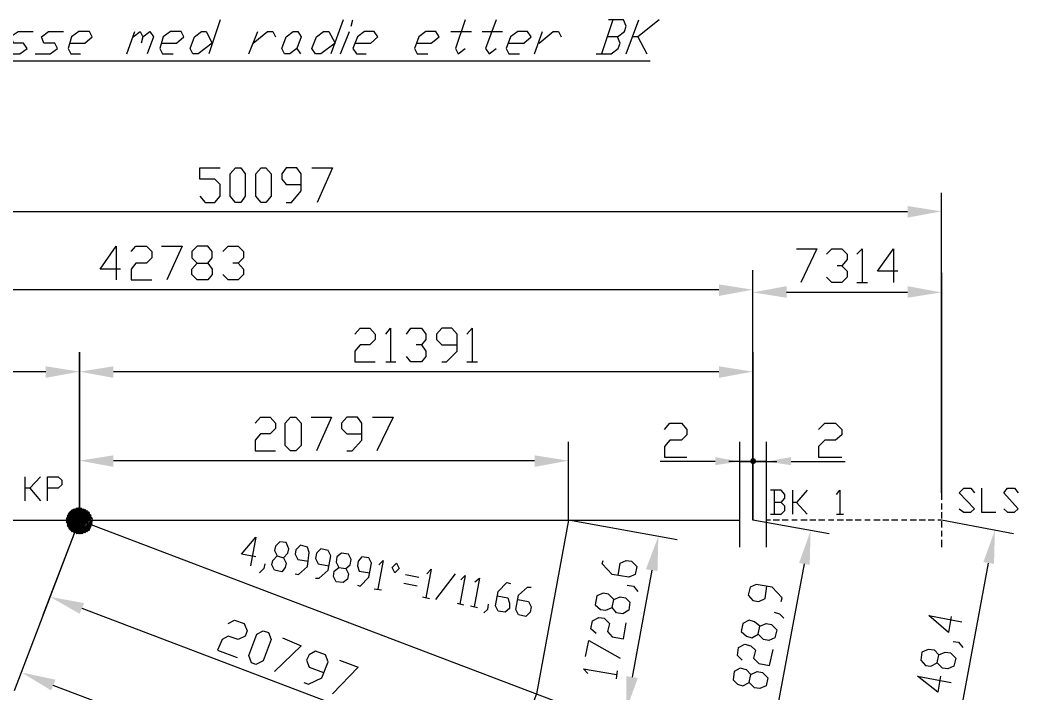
# Model space of a CAD drawing. Header units: millimetres. Extents: x -45 to 90, y -17 to 16.
# Drawn here: x -10.84 to -5.7, y -3.77 to -0.3 of the extents above; entities that cross this region are included whole.
import ezdxf

# ---------------------------------------------------------------- set-up
doc = ezdxf.new("R2010")
doc.units = ezdxf.units.MM
doc.layers.add('PDF_Geometry', color=7, linetype='Continuous')
doc.layers.add('PDF_Solid Fills', color=7, linetype='Continuous')

msp = doc.modelspace()

# ---------------------------------------------------------------- linework, layer by layer
at = {"layer": 'PDF_Geometry', "lineweight": 25}
for points in [[(-9.8054, -0.3026), (-9.865, -0.4767)], [(-9.1728, -0.3026), (-9.237, -0.4767)], [(-9.1316, -0.3346), (-9.1224, -0.3026)], [(-8.5448, -0.3026), (-8.5952, -0.4492), (-8.5815, -0.4767), (-8.5448, -0.4492)], [(-8.3844, -0.3026), (-8.4394, -0.4492), (-8.421, -0.4767), (-8.3844, -0.4492)], [(-7.7838, -0.3026), (-7.8434, -0.4767)], [(-7.7609, -0.3897), (-7.7242, -0.3621), (-7.7151, -0.3346), (-7.7288, -0.3026), (-7.8068, -0.3026)], [(-7.7151, -0.4767), (-7.6509, -0.3026)], [(-7.5455, -0.3026), (-7.6555, -0.3897), (-7.683, -0.3897)], [(-10.9148, -0.4767), (-10.8369, -0.4767), (-10.8002, -0.4492), (-10.8185, -0.4217), (-10.8689, -0.4217), (-10.8873, -0.3897), (-10.846, -0.3621), (-10.7681, -0.3621)], [(-10.7589, -0.4767), (-10.681, -0.4767), (-10.6443, -0.4492), (-10.6581, -0.4217), (-10.7131, -0.4217), (-10.7268, -0.3897), (-10.6902, -0.3621), (-10.6122, -0.3621)], [(-10.5801, -0.4217), (-10.5022, -0.4217), (-10.4655, -0.3897), (-10.4793, -0.3621), (-10.5343, -0.3621), (-10.571, -0.3897), (-10.5893, -0.4492), (-10.5756, -0.4767), (-10.5251, -0.4767)], [(-10.2868, -0.4767), (-10.2455, -0.3621)], [(-10.2547, -0.3897), (-10.218, -0.3621), (-10.2042, -0.3897), (-10.2134, -0.4217)], [(-10.2042, -0.3897), (-10.1676, -0.3621), (-10.1492, -0.3897), (-10.1813, -0.4767)], [(-10.108, -0.4217), (-10.0301, -0.4217), (-9.9934, -0.3897), (-10.0071, -0.3621), (-10.0621, -0.3621), (-10.0988, -0.3897), (-10.1172, -0.4492), (-10.1034, -0.4767), (-10.0484, -0.4767)], [(-9.6587, -0.4767), (-9.6129, -0.3621)], [(-9.6358, -0.4217), (-9.5625, -0.3621), (-9.535, -0.3621), (-9.5212, -0.3897)], [(-9.1866, -0.4767), (-9.1407, -0.3621)], [(-9.1086, -0.4217), (-9.0307, -0.4217), (-8.994, -0.3897), (-9.0124, -0.3621), (-9.0628, -0.3621), (-9.0995, -0.3897), (-9.1224, -0.4492), (-9.1041, -0.4767), (-9.0536, -0.4767)], [(-8.7969, -0.4217), (-8.719, -0.4217), (-8.6777, -0.3897), (-8.6961, -0.3621), (-8.7465, -0.3621), (-8.7832, -0.3897), (-8.8061, -0.4492), (-8.7923, -0.4767), (-8.7373, -0.4767)], [(-8.6181, -0.3621), (-8.5127, -0.3621)], [(-8.4577, -0.3621), (-8.3523, -0.3621)], [(-8.3248, -0.4217), (-8.2422, -0.4217), (-8.2056, -0.3897), (-8.2239, -0.3621), (-8.2743, -0.3621), (-8.311, -0.3897), (-8.3339, -0.4492), (-8.3202, -0.4767), (-8.2652, -0.4767)], [(-8.1872, -0.4767), (-8.146, -0.3621)], [(-8.1643, -0.4217), (-8.091, -0.3621), (-8.0635, -0.3621), (-8.0497, -0.3897)], [(-7.8709, -0.4767), (-7.793, -0.4767), (-7.7563, -0.4492), (-7.7472, -0.4217), (-7.7609, -0.3897), (-7.8159, -0.3897)], [(-7.6555, -0.3897), (-7.6096, -0.4767)], [(-9.4112, -0.4492), (-9.3929, -0.4767)], [(-12.9501, -0.5134), (-7.5913, -0.5134)], [(-9.9109, -1.2102), (-9.8834, -1.2423), (-9.8329, -1.2423), (-9.8054, -1.2102), (-9.8054, -1.1506), (-9.8329, -1.1229), (-9.9109, -1.1229), (-9.9109, -1.0635), (-9.8054, -1.0635)], [(-9.4662, -1.2423), (-9.4387, -1.2423), (-9.3883, -1.1827), (-9.3883, -1.0956), (-9.4112, -1.0635), (-9.4662, -1.0635), (-9.4891, -1.0956), (-9.4891, -1.1229), (-9.4662, -1.1506), (-9.3883, -1.1506)], [(-9.3333, -1.0635), (-9.2278, -1.0635), (-9.3058, -1.2423)], [(-6.0923, -2.7367), (-6.0923, -1.1919)], [(-12.8722, -1.2881), (-6.2665, -1.2881)], [(-10.3189, -1.5861), (-10.4243, -1.5861), (-10.3418, -1.4667), (-10.3418, -1.6411)], [(-10.2638, -1.4944), (-10.2409, -1.4667), (-10.1859, -1.4667), (-10.1584, -1.4944), (-10.1584, -1.5265), (-10.1859, -1.554), (-10.2409, -1.554), (-10.2638, -1.5861), (-10.2638, -1.6411), (-10.1584, -1.6411)], [(-10.108, -1.4667), (-10.0025, -1.4667), (-10.0805, -1.6411)], [(-9.8696, -1.554), (-9.8467, -1.5861), (-9.8467, -1.6136), (-9.8696, -1.6411), (-9.9246, -1.6411), (-9.9521, -1.6136), (-9.9521, -1.5861), (-9.9246, -1.554), (-9.8696, -1.554), (-9.8467, -1.5265), (-9.8467, -1.4944), (-9.8696, -1.4667), (-9.9246, -1.4667), (-9.9521, -1.4944), (-9.9521, -1.5265), (-9.9246, -1.554)], [(-9.7917, -1.4944), (-9.7642, -1.4667), (-9.7137, -1.4667), (-9.6862, -1.4944), (-9.6862, -1.5265), (-9.7137, -1.554), (-9.7413, -1.554)], [(-6.8395, -1.4807), (-6.7341, -1.4807), (-6.8166, -1.6549)], [(-6.6836, -1.5082), (-6.6561, -1.4807), (-6.6057, -1.4807), (-6.5782, -1.5082), (-6.5782, -1.5357), (-6.6057, -1.5678), (-6.6286, -1.5678)], [(-6.5278, -1.5082), (-6.5003, -1.4807), (-6.5003, -1.6549)], [(-6.3169, -1.5953), (-6.4224, -1.5953), (-6.3398, -1.4807), (-6.3398, -1.6549)], [(-9.7137, -1.554), (-9.6862, -1.5861), (-9.6862, -1.6136), (-9.7137, -1.6411), (-9.7642, -1.6411), (-9.7917, -1.6136)], [(-6.6699, -2.9476), (-7.0641, -2.8788), (-7.0641, -1.5907)], [(-6.6057, -1.5678), (-6.5782, -1.5953), (-6.5782, -1.6274), (-6.6057, -1.6549), (-6.6561, -1.6549), (-6.6836, -1.6274)], [(-7.0641, -2.0124), (-7.0641, -2.8788), (-7.0641, -1.6044)], [(-6.0923, -1.6044), (-6.0923, -2.7367), (-6.0923, -2.7734)], [(-7.2383, -1.6915), (-12.8722, -1.6915)], [(-6.5278, -1.6549), (-6.4728, -1.6549)], [(-6.2665, -1.7053), (-6.8899, -1.7053)], [(-9.1132, -1.9207), (-9.0857, -1.8887), (-9.0353, -1.8887), (-9.0078, -1.9207), (-9.0078, -1.9483), (-9.0353, -1.9758), (-9.0857, -1.9758), (-9.1132, -2.0078), (-9.1132, -2.0629), (-9.0078, -2.0629)], [(-8.9528, -1.9207), (-8.9299, -1.8887), (-8.9299, -2.0629)], [(-8.8473, -1.9207), (-8.8244, -1.8887), (-8.7694, -1.8887), (-8.7465, -1.9207), (-8.7465, -1.9483), (-8.7694, -1.9758), (-8.7969, -1.9758)], [(-8.664, -2.0629), (-8.6411, -2.0629), (-8.5861, -2.0078), (-8.5861, -1.9207), (-8.6136, -1.8887), (-8.664, -1.8887), (-8.6915, -1.9207), (-8.6915, -1.9483), (-8.664, -1.9758), (-8.5861, -1.9758)], [(-8.5356, -1.9207), (-8.5081, -1.8887), (-8.5081, -2.0629)], [(-8.7694, -1.9758), (-8.7465, -2.0078), (-8.7465, -2.0353), (-8.7694, -2.0629), (-8.8244, -2.0629), (-8.8473, -2.0353)], [(-8.9528, -2.0629), (-8.9024, -2.0629)], [(-8.5356, -2.0629), (-8.4806, -2.0629)], [(-12.8722, -2.1133), (-10.7039, -2.1133)], [(-10.3555, -2.1133), (-7.2383, -2.1133)], [(-9.6267, -2.3792), (-9.5991, -2.3471), (-9.5487, -2.3471), (-9.5212, -2.3792), (-9.5212, -2.4067), (-9.5487, -2.4342), (-9.5991, -2.4342), (-9.6267, -2.4663), (-9.6267, -2.5213), (-9.5212, -2.5213)], [(-9.3379, -2.3471), (-9.2324, -2.3471), (-9.3103, -2.5213)], [(-9.1545, -2.5213), (-9.127, -2.5213), (-9.0766, -2.4663), (-9.0766, -2.3792), (-9.0995, -2.3471), (-9.1545, -2.3471), (-9.182, -2.3792), (-9.182, -2.4067), (-9.1545, -2.4342), (-9.0766, -2.4342)], [(-9.0215, -2.3471), (-8.9161, -2.3471), (-8.9986, -2.5213)], [(-7.518, -2.4112), (-7.4905, -2.3792), (-7.4309, -2.3792), (-7.4034, -2.4112), (-7.4034, -2.4388), (-7.4309, -2.4663), (-7.4905, -2.4663), (-7.518, -2.4982), (-7.518, -2.5534), (-7.4034, -2.5534)], [(-6.7249, -2.4112), (-6.6928, -2.3792), (-6.6378, -2.3792), (-6.6057, -2.4112), (-6.6057, -2.4388), (-6.6378, -2.4663), (-6.6928, -2.4663), (-6.7249, -2.4982), (-6.7249, -2.5534), (-6.6057, -2.5534)], [(-10.7177, -3.3647), (-10.5297, -2.8788), (-10.5297, -2.4754)], [(-8.013, -2.8788), (-8.013, -2.4754)], [(-7.1329, -2.4754), (-7.1329, -2.7367), (-7.1329, -3.0164)], [(-6.9954, -2.4754), (-6.9954, -2.7367), (-6.9954, -3.0164)], [(-8.1872, -2.5717), (-10.3555, -2.5717)], [(-7.2567, -2.5763), (-7.5409, -2.5763)], [(-6.9954, -2.5763), (-7.0641, -2.5763), (-7.1879, -2.5763)], [(-7.1329, -2.5763), (-7.0641, -2.5763), (-6.9404, -2.5763)], [(-6.867, -2.5763), (-6.5874, -2.5763)], [(-10.8094, -2.778), (-10.8094, -2.6542)], [(-10.7314, -2.6542), (-10.7864, -2.7138), (-10.8094, -2.7138)], [(-10.6947, -2.778), (-10.6947, -2.6542), (-10.6397, -2.6542), (-10.6214, -2.6725), (-10.6214, -2.6955), (-10.6397, -2.7138), (-10.6947, -2.7138)], [(-10.7864, -2.7138), (-10.7314, -2.778)], [(-6.9174, -2.7871), (-6.8991, -2.7642), (-6.8991, -2.7459), (-6.9174, -2.723), (-6.9724, -2.723)], [(-6.9541, -2.723), (-6.9541, -2.8467)], [(-6.8578, -2.8467), (-6.8578, -2.723)], [(-6.7845, -2.723), (-6.8395, -2.7871), (-6.8578, -2.7871)], [(-6.6332, -2.7459), (-6.6149, -2.723), (-6.6149, -2.8467)], [(-6.0006, -2.8192), (-5.9777, -2.8376), (-5.941, -2.8376), (-5.9227, -2.8192), (-6.0006, -2.7367), (-5.9777, -2.7138), (-5.941, -2.7138), (-5.9227, -2.7367)], [(-5.886, -2.7138), (-5.886, -2.8376), (-5.8127, -2.8376)], [(-5.7714, -2.8192), (-5.7531, -2.8376), (-5.7164, -2.8376), (-5.6981, -2.8192), (-5.7714, -2.7367), (-5.7531, -2.7138), (-5.7164, -2.7138), (-5.6981, -2.7367)], [(-10.5985, -2.8697), (-10.5435, -2.8146), (-10.5985, -2.8697), (-10.5435, -2.8146), (-10.5985, -2.8697), (-10.5435, -2.8146), (-10.5985, -2.8697), (-10.5435, -2.8146), (-10.5985, -2.8697), (-10.5435, -2.8146), (-10.5985, -2.8697), (-10.5435, -2.8146), (-10.5985, -2.8697), (-10.5435, -2.8146), (-10.5985, -2.8697), (-10.5435, -2.8146)], [(-10.5985, -2.8742), (-10.5389, -2.8146), (-10.5985, -2.8742), (-10.5389, -2.8146), (-10.5985, -2.8742), (-10.5389, -2.8146), (-10.5985, -2.8742), (-10.5389, -2.8146), (-10.5985, -2.8742), (-10.5389, -2.8146), (-10.5985, -2.8742), (-10.5389, -2.8146), (-10.5985, -2.8742), (-10.5389, -2.8146), (-10.5985, -2.8742), (-10.5389, -2.8146), (-10.5985, -2.8742), (-10.5389, -2.8146), (-10.5985, -2.8742), (-10.5389, -2.8146), (-10.5985, -2.8742), (-10.5389, -2.8146), (-10.5985, -2.8742), (-10.5389, -2.8146), (-10.5985, -2.8742), (-10.5389, -2.8146), (-10.5985, -2.8742), (-10.5389, -2.8146), (-10.5985, -2.8742), (-10.5389, -2.8146)], [(-10.5985, -2.8788), (-10.5343, -2.8146), (-10.5985, -2.8788), (-10.5343, -2.8146), (-10.5985, -2.8788), (-10.5343, -2.8146), (-10.5985, -2.8788), (-10.5343, -2.8146), (-10.5985, -2.8788), (-10.5343, -2.8146), (-10.5985, -2.8788), (-10.5343, -2.8146), (-10.5985, -2.8788), (-10.5343, -2.8146), (-10.5985, -2.8788), (-10.5343, -2.8146), (-10.5985, -2.8788), (-10.5343, -2.8146), (-10.5985, -2.8788), (-10.5343, -2.8146), (-10.5985, -2.8788), (-10.5343, -2.8146), (-10.5985, -2.8788), (-10.5343, -2.8146), (-10.5985, -2.8788), (-10.5343, -2.8146), (-10.5985, -2.8788), (-10.5343, -2.8146), (-10.5985, -2.8788), (-10.5343, -2.8146), (-10.5985, -2.8788), (-10.5343, -2.8146)], [(-10.5985, -2.8834), (-10.5297, -2.8146), (-10.5985, -2.8834), (-10.5297, -2.8146), (-10.5985, -2.8834), (-10.5297, -2.8146), (-10.5985, -2.8834), (-10.5297, -2.8146), (-10.5985, -2.8834), (-10.5297, -2.8146), (-10.5985, -2.8834), (-10.5297, -2.8146), (-10.5985, -2.8834), (-10.5297, -2.8146), (-10.5985, -2.8834), (-10.5297, -2.8146), (-10.5985, -2.8834), (-10.5297, -2.8146), (-10.5985, -2.8834), (-10.5297, -2.8146), (-10.5985, -2.8834), (-10.5297, -2.8146), (-10.5985, -2.8834), (-10.5297, -2.8146), (-10.5985, -2.8834), (-10.5297, -2.8146), (-10.5985, -2.8834), (-10.5297, -2.8146), (-10.5985, -2.8834), (-10.5297, -2.8146), (-10.5985, -2.8834), (-10.5297, -2.8146), (-10.5985, -2.8834), (-10.5297, -2.8146)], [(-10.5985, -2.888), (-10.5251, -2.8146), (-10.5985, -2.888), (-10.5251, -2.8146), (-10.5985, -2.888), (-10.5251, -2.8146), (-10.5985, -2.888), (-10.5251, -2.8146), (-10.5985, -2.888), (-10.5251, -2.8146), (-10.5985, -2.888), (-10.5251, -2.8146), (-10.5985, -2.888), (-10.5251, -2.8146), (-10.5985, -2.888), (-10.5251, -2.8146), (-10.5985, -2.888), (-10.5251, -2.8146), (-10.5985, -2.888), (-10.5251, -2.8146), (-10.5985, -2.888), (-10.5251, -2.8146), (-10.5985, -2.888), (-10.5251, -2.8146), (-10.5985, -2.888), (-10.5251, -2.8146), (-10.5985, -2.888), (-10.5251, -2.8146), (-10.5985, -2.888), (-10.5251, -2.8146), (-10.5985, -2.888), (-10.5251, -2.8146), (-10.5985, -2.888), (-10.5251, -2.8146), (-10.5985, -2.888), (-10.5251, -2.8146), (-10.5985, -2.8926), (-10.5206, -2.8146), (-10.5985, -2.8926), (-10.5206, -2.8146), (-10.5985, -2.8926), (-10.5206, -2.8146), (-10.5985, -2.8926), (-10.5206, -2.8146), (-10.5985, -2.8926), (-10.5206, -2.8146), (-10.5985, -2.8926), (-10.5206, -2.8146), (-10.5985, -2.8926), (-10.5206, -2.8146), (-10.5985, -2.8926), (-10.5206, -2.8146), (-10.5985, -2.8926), (-10.5206, -2.8146), (-10.5985, -2.8926), (-10.5206, -2.8146), (-10.5985, -2.8926), (-10.5206, -2.8146), (-10.5985, -2.8926), (-10.5206, -2.8146), (-10.5985, -2.8926), (-10.5206, -2.8146), (-10.5985, -2.8926), (-10.5206, -2.8146), (-10.5985, -2.8926), (-10.5206, -2.8146), (-10.5985, -2.8926), (-10.5206, -2.8192), (-10.5985, -2.8926), (-10.5206, -2.8192), (-10.5985, -2.8926)], [(-10.5939, -2.8651), (-10.5481, -2.8192), (-10.5939, -2.8651), (-10.5481, -2.8192), (-10.5939, -2.8651), (-10.5481, -2.8192), (-10.5939, -2.8651), (-10.5481, -2.8192), (-10.5939, -2.8651), (-10.5481, -2.8192), (-10.5939, -2.8651), (-10.5481, -2.8192), (-10.5939, -2.8651), (-10.5481, -2.8192), (-10.5939, -2.8651), (-10.5481, -2.8192), (-10.5939, -2.8651), (-10.5481, -2.8192), (-10.5939, -2.8651), (-10.5481, -2.8192), (-10.5939, -2.8651), (-10.5481, -2.8192), (-10.5939, -2.8651), (-10.5481, -2.8192), (-10.5939, -2.8697), (-10.5435, -2.8192), (-10.5939, -2.8697), (-10.5435, -2.8192), (-10.5939, -2.8697), (-10.5435, -2.8192), (-10.5939, -2.8697), (-10.5435, -2.8192), (-10.5939, -2.8697), (-10.5435, -2.8192), (-10.5985, -2.8697), (-10.5435, -2.8192)], [(-10.5939, -2.8926), (-10.5206, -2.8192), (-10.5939, -2.8926), (-10.5206, -2.8192), (-10.5939, -2.8972), (-10.516, -2.8192), (-10.5939, -2.8972), (-10.516, -2.8192), (-10.5939, -2.8972), (-10.516, -2.8192), (-10.5939, -2.8972), (-10.516, -2.8192), (-10.5939, -2.8972), (-10.516, -2.8192), (-10.5939, -2.8972), (-10.516, -2.8192), (-10.5939, -2.8972), (-10.516, -2.8192), (-10.5939, -2.8972), (-10.516, -2.8192), (-10.5939, -2.8972), (-10.516, -2.8192), (-10.5939, -2.8972), (-10.516, -2.8192), (-10.5939, -2.8972), (-10.516, -2.8192), (-10.5939, -2.8972), (-10.516, -2.8192), (-10.5939, -2.8972), (-10.516, -2.8192), (-10.5939, -2.8972), (-10.516, -2.8192), (-10.5939, -2.8972), (-10.516, -2.8192), (-10.5939, -2.8972), (-10.516, -2.8192), (-10.5939, -2.8972), (-10.516, -2.8192), (-10.5939, -2.8972), (-10.516, -2.8192), (-10.5939, -2.8972), (-10.516, -2.8192), (-10.5939, -2.8972), (-10.516, -2.8192), (-10.5939, -2.9017), (-10.5114, -2.8192), (-10.5939, -2.9017), (-10.5114, -2.8192), (-10.5939, -2.9017), (-10.5114, -2.8192), (-10.5939, -2.9017), (-10.5114, -2.8192), (-10.5939, -2.9017), (-10.5114, -2.8192), (-10.5939, -2.9017), (-10.5114, -2.8192), (-10.5939, -2.9017), (-10.5114, -2.8192), (-10.5939, -2.9017), (-10.5114, -2.8192), (-10.5939, -2.9017), (-10.5114, -2.8192), (-10.5939, -2.9017), (-10.5114, -2.8192), (-10.5939, -2.9017), (-10.5114, -2.8192), (-10.5939, -2.9017), (-10.5114, -2.8192), (-10.5939, -2.9017), (-10.5114, -2.8192), (-10.5939, -2.9017), (-10.5114, -2.8192), (-10.5939, -2.9017), (-10.5114, -2.8192), (-10.5939, -2.9017), (-10.5114, -2.8192), (-10.5939, -2.9017), (-10.5114, -2.8192), (-10.5939, -2.9017), (-10.5114, -2.8192), (-10.5939, -2.9017), (-10.5114, -2.8192), (-10.5939, -2.9017), (-10.5114, -2.8192), (-10.5939, -2.9017), (-10.5114, -2.8192), (-10.5939, -2.9017)], [(-10.5939, -2.9109), (-10.5022, -2.8238), (-10.5939, -2.9109)], [(-10.4976, -2.8284), (-10.5847, -2.9155), (-10.4976, -2.8284), (-10.5847, -2.9155), (-10.4976, -2.8284), (-10.5847, -2.9155), (-10.4976, -2.8284), (-10.5893, -2.9155), (-10.4976, -2.8238), (-10.5893, -2.9155), (-10.4976, -2.8238), (-10.5893, -2.9155), (-10.4976, -2.8238), (-10.5893, -2.9155), (-10.4976, -2.8238), (-10.5893, -2.9155), (-10.4976, -2.8238), (-10.5893, -2.9155), (-10.4976, -2.8238), (-10.5893, -2.9155), (-10.4976, -2.8238), (-10.5893, -2.9155), (-10.4976, -2.8238), (-10.5893, -2.9155), (-10.4976, -2.8238), (-10.5893, -2.9155), (-10.4976, -2.8238), (-10.5893, -2.9155), (-10.4976, -2.8238), (-10.5893, -2.9155), (-10.4976, -2.8238), (-10.5893, -2.9155), (-10.4976, -2.8238), (-10.5893, -2.9155), (-10.4976, -2.8238), (-10.5893, -2.9155), (-10.4976, -2.8238), (-10.5893, -2.9155), (-10.4976, -2.8238), (-10.5893, -2.9155), (-10.4976, -2.8238), (-10.5893, -2.9155), (-10.4976, -2.8238), (-10.5893, -2.9155), (-10.4976, -2.8238), (-10.5893, -2.9155), (-10.4976, -2.8238), (-10.5893, -2.9155), (-10.4976, -2.8238), (-10.5893, -2.9155), (-10.4976, -2.8238), (-10.5893, -2.9155), (-10.4976, -2.8238)], [(-6.9724, -2.8467), (-6.9174, -2.8467), (-6.8991, -2.8284), (-6.8991, -2.8055), (-6.9174, -2.7871), (-6.9541, -2.7871)], [(-6.8395, -2.7871), (-6.7845, -2.8467)], [(-6.0923, -2.7917), (-6.0923, -2.8238)], [(-10.5847, -2.9201), (-10.493, -2.8284), (-10.5847, -2.9201), (-10.493, -2.8284), (-10.5847, -2.9201), (-10.493, -2.8284), (-10.5847, -2.9201), (-10.493, -2.8284), (-10.5847, -2.9201), (-10.493, -2.8284), (-10.5847, -2.9201), (-10.493, -2.8284), (-10.5847, -2.9201), (-10.493, -2.8284), (-10.5847, -2.9201), (-10.493, -2.8284), (-10.5847, -2.9201), (-10.493, -2.8284), (-10.5847, -2.9201), (-10.493, -2.8284), (-10.5847, -2.9201), (-10.493, -2.8284), (-10.5847, -2.9201), (-10.493, -2.8284), (-10.5847, -2.9201), (-10.493, -2.8284), (-10.5847, -2.9201), (-10.493, -2.8284), (-10.5847, -2.9201), (-10.493, -2.8284), (-10.5847, -2.9201), (-10.493, -2.8284), (-10.5847, -2.9201), (-10.493, -2.8284), (-10.5847, -2.9201), (-10.493, -2.8284), (-10.5847, -2.9201), (-10.493, -2.8284), (-10.5847, -2.9201), (-10.493, -2.8284), (-10.5847, -2.9201), (-10.493, -2.8284), (-10.5847, -2.9201), (-10.493, -2.8284), (-10.5847, -2.9201), (-10.493, -2.8284), (-10.5847, -2.9201), (-10.493, -2.8284), (-10.5847, -2.9201), (-10.493, -2.8284), (-10.5847, -2.9201), (-10.493, -2.8284), (-10.5847, -2.9201), (-10.493, -2.8284), (-10.5847, -2.9201), (-10.493, -2.8284), (-10.5847, -2.9247), (-10.4885, -2.8284), (-10.5847, -2.9247), (-10.4885, -2.8284), (-10.5847, -2.9247), (-10.4885, -2.8284), (-10.5847, -2.9247), (-10.4885, -2.8284), (-10.5847, -2.9247), (-10.4885, -2.8284), (-10.5847, -2.9247), (-10.4885, -2.8284), (-10.5847, -2.9247), (-10.4885, -2.8284), (-10.5847, -2.9247), (-10.4885, -2.833), (-10.5801, -2.9247), (-10.4885, -2.833), (-10.5801, -2.9247), (-10.4885, -2.833), (-10.5801, -2.9247), (-10.4885, -2.833), (-10.5801, -2.9247), (-10.4885, -2.833), (-10.5801, -2.9247), (-10.4885, -2.833), (-10.5801, -2.9247), (-10.4885, -2.833), (-10.5801, -2.9247), (-10.4885, -2.833), (-10.5801, -2.9247), (-10.4885, -2.833), (-10.5801, -2.9247), (-10.4885, -2.833), (-10.5801, -2.9247), (-10.4885, -2.833), (-10.5801, -2.9247), (-10.4885, -2.833), (-10.5801, -2.9247), (-10.4885, -2.833), (-10.5801, -2.9247), (-10.4885, -2.833), (-10.5801, -2.9247), (-10.4885, -2.833), (-10.5801, -2.9247), (-10.4885, -2.833), (-10.5801, -2.9247), (-10.4885, -2.833), (-10.5801, -2.9247), (-10.4885, -2.833), (-10.5801, -2.9247), (-10.4885, -2.833), (-10.5801, -2.9247), (-10.4885, -2.833), (-10.5801, -2.9247), (-10.4885, -2.833), (-10.5801, -2.9247), (-10.4885, -2.833), (-10.5801, -2.9247), (-10.4885, -2.833), (-10.5801, -2.9247)], [(-10.5801, -2.8376), (-10.5756, -2.833), (-10.5801, -2.8376), (-10.5756, -2.833)], [(-10.5801, -2.9293), (-10.4839, -2.833), (-10.5801, -2.9293), (-10.4839, -2.833), (-10.5801, -2.9293), (-10.4839, -2.833), (-10.5801, -2.9293), (-10.4839, -2.833), (-10.5801, -2.9293), (-10.4839, -2.833), (-10.5801, -2.9293), (-10.4839, -2.833), (-10.5801, -2.9293), (-10.4839, -2.833), (-10.5801, -2.9293), (-10.4839, -2.833), (-10.5801, -2.9293), (-10.4839, -2.833), (-10.5801, -2.9293), (-10.4839, -2.833), (-10.5801, -2.9293), (-10.4839, -2.833), (-10.5801, -2.9293), (-10.4839, -2.8376), (-10.5756, -2.9293), (-10.4839, -2.8376), (-10.5756, -2.9293), (-10.4839, -2.8376), (-10.5756, -2.9293), (-10.4839, -2.8376), (-10.5756, -2.9293), (-10.4839, -2.8376), (-10.5756, -2.9293), (-10.4839, -2.8376), (-10.5756, -2.9293), (-10.4839, -2.8376), (-10.5756, -2.9293), (-10.4839, -2.8376), (-10.5756, -2.9293), (-10.4839, -2.8376), (-10.5756, -2.9293), (-10.4839, -2.8376), (-10.5756, -2.9293), (-10.4839, -2.8376), (-10.5756, -2.9293), (-10.4839, -2.8376), (-10.5756, -2.9293), (-10.4839, -2.8376), (-10.5756, -2.9293), (-10.4839, -2.8376), (-10.5756, -2.9293), (-10.4839, -2.8376), (-10.5756, -2.9293), (-10.4839, -2.8376), (-10.5756, -2.9293), (-10.4839, -2.8376), (-10.5756, -2.9293), (-10.4839, -2.8376), (-10.5756, -2.9293), (-10.4839, -2.8376), (-10.5756, -2.9293), (-10.4839, -2.8376), (-10.5756, -2.9293), (-10.4839, -2.8376), (-10.5756, -2.9293), (-10.4839, -2.8376), (-10.5756, -2.9293)], [(-10.5756, -2.9338), (-10.4793, -2.8376), (-10.5756, -2.9338), (-10.4793, -2.8376), (-10.5756, -2.9338), (-10.4793, -2.8376), (-10.5756, -2.9338), (-10.4793, -2.8376), (-10.5756, -2.9338), (-10.4793, -2.8376), (-10.5756, -2.9338), (-10.4793, -2.8376), (-10.5756, -2.9338), (-10.4793, -2.8376), (-10.5756, -2.9338), (-10.4793, -2.8376), (-10.5756, -2.9338), (-10.4793, -2.8376), (-10.5756, -2.9338), (-10.4793, -2.842), (-10.571, -2.9338), (-10.4793, -2.842), (-10.571, -2.9338), (-10.4793, -2.842), (-10.571, -2.9338), (-10.4793, -2.842), (-10.571, -2.9338), (-10.4793, -2.842), (-10.571, -2.9338), (-10.4793, -2.842), (-10.571, -2.9338), (-10.4793, -2.842), (-10.571, -2.9338), (-10.4793, -2.842), (-10.571, -2.9338), (-10.4793, -2.842), (-10.571, -2.9338), (-10.4793, -2.842), (-10.571, -2.9338), (-10.4793, -2.842), (-10.571, -2.9338), (-10.4793, -2.842), (-10.571, -2.9338), (-10.4793, -2.842), (-10.571, -2.9338), (-10.4793, -2.842), (-10.571, -2.9338), (-10.4793, -2.842), (-10.571, -2.9338), (-10.4793, -2.842), (-10.571, -2.9338), (-10.4793, -2.842), (-10.571, -2.9338), (-10.4793, -2.842), (-10.571, -2.9338), (-10.4793, -2.842), (-10.571, -2.9338), (-10.4793, -2.842), (-10.571, -2.9338), (-10.4793, -2.842), (-10.571, -2.9338), (-10.4793, -2.842), (-10.571, -2.9338), (-10.4793, -2.842), (-10.571, -2.9338), (-10.4793, -2.842), (-10.571, -2.9338), (-10.4793, -2.842), (-10.571, -2.9338), (-10.4793, -2.842), (-10.571, -2.9338), (-10.4793, -2.842), (-10.571, -2.9338), (-10.4793, -2.842), (-10.571, -2.9338)], [(-10.571, -2.9384), (-10.4793, -2.842)], [(-10.5664, -2.9384), (-10.4747, -2.8467), (-10.5664, -2.9384), (-10.4747, -2.8467), (-10.5664, -2.9384), (-10.4747, -2.8467), (-10.5664, -2.9384), (-10.4747, -2.8467), (-10.5664, -2.9384), (-10.4747, -2.8467), (-10.5664, -2.9384), (-10.4747, -2.8467), (-10.5664, -2.9384), (-10.4747, -2.8467), (-10.5664, -2.9384), (-10.4747, -2.8467), (-10.5664, -2.9384), (-10.4747, -2.8467), (-10.5664, -2.9384), (-10.4747, -2.8467), (-10.5664, -2.9384), (-10.4747, -2.8467), (-10.5664, -2.9384), (-10.4747, -2.8467), (-10.5664, -2.9384), (-10.4747, -2.8467), (-10.5664, -2.9384), (-10.4747, -2.8467), (-10.5664, -2.9384), (-10.4747, -2.8467), (-10.5664, -2.9384), (-10.4747, -2.8467), (-10.5664, -2.9384), (-10.4747, -2.8467), (-10.5664, -2.9384), (-10.4747, -2.8467), (-10.5664, -2.9384), (-10.4747, -2.8467), (-10.5664, -2.9384), (-10.4747, -2.8467), (-10.5664, -2.9384), (-10.4747, -2.8467), (-10.5664, -2.9384), (-10.4747, -2.8467), (-10.5664, -2.9384), (-10.4747, -2.8467), (-10.5664, -2.9384), (-10.4747, -2.8467), (-10.5664, -2.9384), (-10.4747, -2.8467), (-10.5664, -2.9384), (-10.4747, -2.8467), (-10.5664, -2.9384), (-10.4747, -2.8513), (-10.5618, -2.9384), (-10.4747, -2.8513), (-10.5618, -2.9384), (-10.4747, -2.8513), (-10.5618, -2.9384), (-10.4747, -2.8513), (-10.5618, -2.9384), (-10.4747, -2.8513), (-10.5618, -2.9384), (-10.4747, -2.8513), (-10.5618, -2.9384), (-10.4747, -2.8513), (-10.5618, -2.9384), (-10.4747, -2.8513), (-10.5618, -2.9384), (-10.4747, -2.8513), (-10.5618, -2.9384), (-10.4747, -2.8513), (-10.5618, -2.9384), (-10.4747, -2.8513), (-10.5618, -2.9384), (-10.4747, -2.8513), (-10.5618, -2.9384), (-10.4747, -2.8513), (-10.5618, -2.9384), (-10.4747, -2.8513), (-10.5618, -2.9384), (-10.4747, -2.8513), (-10.5618, -2.9384), (-10.4747, -2.8513), (-10.5618, -2.9384), (-10.4747, -2.8513), (-10.5618, -2.9384)], [(-10.4747, -2.8513), (-10.5618, -2.943), (-10.4701, -2.8513), (-10.5618, -2.943), (-10.4701, -2.8513), (-10.5618, -2.943), (-10.4701, -2.8513), (-10.5618, -2.943), (-10.4701, -2.8513), (-10.5618, -2.943), (-10.4701, -2.8513), (-10.5618, -2.943), (-10.4701, -2.8513), (-10.5618, -2.943), (-10.4701, -2.8513), (-10.5618, -2.943), (-10.4701, -2.8513)], [(-10.5572, -2.943), (-10.4701, -2.8559), (-10.5572, -2.943), (-10.4701, -2.8559), (-10.5572, -2.943), (-10.4701, -2.8559), (-10.5572, -2.943), (-10.4701, -2.8559), (-10.5572, -2.943), (-10.4701, -2.8559), (-10.5572, -2.943), (-10.4701, -2.8559), (-10.5572, -2.943), (-10.4701, -2.8559), (-10.5572, -2.943), (-10.4701, -2.8559), (-10.5572, -2.943), (-10.4701, -2.8559), (-10.5572, -2.943), (-10.4701, -2.8559), (-10.5572, -2.943), (-10.4701, -2.8559), (-10.5572, -2.943), (-10.4701, -2.8559), (-10.5572, -2.943), (-10.4701, -2.8559), (-10.5572, -2.943), (-10.4701, -2.8559), (-10.5572, -2.943), (-10.4701, -2.8559), (-10.5572, -2.943), (-10.4701, -2.8559), (-10.5572, -2.943), (-10.4701, -2.8559), (-10.5572, -2.943), (-10.4701, -2.8559), (-10.5572, -2.943), (-10.4701, -2.8559), (-10.5572, -2.943), (-10.4701, -2.8559), (-10.5572, -2.943), (-10.4701, -2.8559), (-10.5572, -2.943), (-10.4701, -2.8559), (-10.5572, -2.943), (-10.4701, -2.8559), (-10.5572, -2.943), (-10.4701, -2.8605), (-10.5526, -2.943), (-10.4701, -2.8605), (-10.5526, -2.943), (-10.4701, -2.8605), (-10.5526, -2.943), (-10.4701, -2.8605), (-10.5526, -2.943), (-10.4701, -2.8605), (-10.5526, -2.943), (-10.4701, -2.8605), (-10.5526, -2.943), (-10.4701, -2.8605), (-10.5526, -2.943), (-10.4701, -2.8605), (-10.5526, -2.943), (-10.4701, -2.8605), (-10.5526, -2.943), (-10.4701, -2.8605), (-10.5526, -2.943), (-10.4701, -2.8605), (-10.5526, -2.943), (-10.4701, -2.8605), (-10.5526, -2.943), (-10.4701, -2.8605), (-10.5526, -2.943), (-10.4701, -2.8605), (-10.5526, -2.943), (-10.4701, -2.8605), (-10.5526, -2.943), (-10.4701, -2.8605), (-10.5526, -2.943), (-10.4701, -2.8605), (-10.5526, -2.943), (-10.4701, -2.8605), (-10.5526, -2.943), (-10.4701, -2.8605), (-10.5526, -2.943), (-10.4701, -2.8605), (-10.5526, -2.943), (-10.4701, -2.8605), (-10.5526, -2.943), (-10.4701, -2.8605)], [(-10.5526, -2.943), (-10.4701, -2.8651), (-10.5481, -2.943), (-10.4701, -2.8651), (-10.5481, -2.943), (-10.4701, -2.8651), (-10.5481, -2.943), (-10.4701, -2.8651), (-10.5481, -2.943), (-10.4701, -2.8651), (-10.5481, -2.943), (-10.4701, -2.8651), (-10.5481, -2.943)], [(-6.6332, -2.8467), (-6.5965, -2.8467)], [(-6.0923, -2.8376), (-6.0923, -2.8697)], [(-12.9776, -2.8788), (-10.5297, -2.8788), (-7.3575, -4.0845)], [(-10.8644, -3.7544), (-10.5297, -2.8788), (-7.1329, -2.8788)], [(-10.5251, -2.9476), (-10.4655, -2.888), (-10.5251, -2.9476), (-10.4655, -2.888), (-10.5251, -2.9476), (-10.4655, -2.888), (-10.5251, -2.9476), (-10.4655, -2.888), (-10.5251, -2.9476), (-10.4655, -2.888), (-10.5251, -2.9476), (-10.4655, -2.888), (-10.5251, -2.9476), (-10.4655, -2.888), (-10.5251, -2.9476), (-10.4655, -2.888), (-10.5251, -2.9476), (-10.4655, -2.888), (-10.5251, -2.9476), (-10.4655, -2.888), (-10.5251, -2.9476), (-10.4655, -2.888), (-10.5251, -2.9476), (-10.4655, -2.888), (-10.5251, -2.9476), (-10.4655, -2.888), (-10.5251, -2.9476), (-10.4655, -2.888), (-10.5251, -2.9476), (-10.4655, -2.888), (-10.5297, -2.9476), (-10.4655, -2.8834), (-10.5297, -2.9476), (-10.4655, -2.8834), (-10.5297, -2.9476), (-10.4655, -2.8834), (-10.5297, -2.9476), (-10.4655, -2.8834), (-10.5297, -2.9476), (-10.4655, -2.8834), (-10.5297, -2.9476), (-10.4655, -2.8834), (-10.5297, -2.9476), (-10.4655, -2.8834), (-10.5297, -2.9476), (-10.4655, -2.8834), (-10.5297, -2.9476), (-10.4655, -2.8834), (-10.5297, -2.9476), (-10.4655, -2.8834), (-10.5297, -2.9476), (-10.4655, -2.8834), (-10.5297, -2.9476), (-10.4655, -2.8834), (-10.5297, -2.9476), (-10.4655, -2.8834), (-10.5297, -2.9476), (-10.4655, -2.8834), (-10.5297, -2.9476), (-10.4655, -2.8834), (-10.5297, -2.9476), (-10.4655, -2.8834)], [(-10.5206, -2.9476), (-10.4655, -2.8926), (-10.5206, -2.9476), (-10.4655, -2.8926), (-10.5206, -2.9476), (-10.4655, -2.8926), (-10.5206, -2.9476), (-10.4655, -2.8926), (-10.5206, -2.9476), (-10.4655, -2.8926), (-10.5206, -2.9476), (-10.4655, -2.8926), (-10.5206, -2.9476), (-10.4655, -2.8926), (-10.5206, -2.9476), (-10.4655, -2.8926), (-10.5206, -2.9476), (-10.4655, -2.8926), (-10.5206, -2.9476), (-10.4655, -2.8926), (-10.5206, -2.9476), (-10.4655, -2.8926), (-10.5206, -2.9476), (-10.4655, -2.8926), (-10.5206, -2.9476), (-10.4655, -2.8926), (-10.5206, -2.9476), (-10.4655, -2.8926)], [(-10.516, -2.9476), (-10.4655, -2.8972), (-10.516, -2.9476), (-10.4655, -2.8972), (-10.516, -2.9476), (-10.4655, -2.8972), (-10.516, -2.9476), (-10.4655, -2.8972), (-10.516, -2.9476), (-10.4655, -2.8972), (-10.516, -2.9476), (-10.4655, -2.8972), (-10.516, -2.9476), (-10.4655, -2.8972), (-10.516, -2.9476), (-10.4655, -2.8972), (-10.516, -2.9476), (-10.4655, -2.8972), (-10.516, -2.9476), (-10.4655, -2.8972), (-10.516, -2.9476), (-10.4655, -2.8972), (-10.516, -2.9476), (-10.4655, -2.8972), (-10.516, -2.9476), (-10.4701, -2.9017), (-10.5114, -2.943), (-10.4701, -2.9017), (-10.5114, -2.943), (-10.4701, -2.9017), (-10.5114, -2.943), (-10.4701, -2.9017), (-10.5114, -2.943), (-10.4701, -2.9017), (-10.5114, -2.943), (-10.4701, -2.9017), (-10.5114, -2.943), (-10.4701, -2.9017), (-10.5114, -2.943), (-10.4701, -2.9017), (-10.5114, -2.943), (-10.4701, -2.9017), (-10.5114, -2.943), (-10.4701, -2.9017), (-10.5114, -2.943), (-10.4701, -2.9017), (-10.5114, -2.943), (-10.4701, -2.9017)], [(-10.5068, -2.943), (-10.4701, -2.9063), (-10.5068, -2.943), (-10.4701, -2.9063), (-10.5068, -2.943), (-10.4701, -2.9063), (-10.5068, -2.943), (-10.4701, -2.9063), (-10.5068, -2.943), (-10.4701, -2.9063), (-10.5068, -2.943), (-10.4701, -2.9063), (-10.5068, -2.943), (-10.4701, -2.9063), (-10.5068, -2.943), (-10.4701, -2.9063), (-10.5068, -2.943), (-10.4701, -2.9063), (-10.5068, -2.943), (-10.4701, -2.9063)], [(-10.5022, -2.9384), (-10.4747, -2.9109), (-10.5022, -2.9384), (-10.4747, -2.9109), (-10.5022, -2.9384), (-10.4747, -2.9109), (-10.5022, -2.9384), (-10.4747, -2.9155), (-10.4976, -2.9384), (-10.4747, -2.9155), (-10.4976, -2.9384), (-10.4747, -2.9155), (-10.4976, -2.9384), (-10.4747, -2.9155), (-10.4976, -2.9384), (-10.4747, -2.9155), (-10.4976, -2.9384), (-10.4747, -2.9155), (-10.4976, -2.9384), (-10.4747, -2.9155), (-10.4976, -2.9384)], [(-10.493, -2.9384), (-10.4747, -2.9201), (-10.493, -2.9384), (-10.4747, -2.9201)], [(-10.4885, -2.9338), (-10.4793, -2.9247), (-10.4885, -2.9338), (-10.4793, -2.9247)], [(-10.4885, -2.9293), (-10.4839, -2.9247)], [(-7.4538, -2.9797), (-8.013, -2.8788), (-8.1781, -3.7727), (-8.8749, -5.5972)], [(-6.9724, -2.8788), (-6.9954, -2.8788)], [(-6.9266, -2.8788), (-6.9587, -2.8788)], [(-6.8808, -2.8788), (-6.9129, -2.8788)], [(-6.8349, -2.8788), (-6.8624, -2.8788)], [(-6.7845, -2.8788), (-6.8166, -2.8788)], [(-6.7387, -2.8788), (-6.7707, -2.8788)], [(-6.6928, -2.8788), (-6.7249, -2.8788)], [(-6.647, -2.8788), (-6.6745, -2.8788)], [(-6.5965, -2.8788), (-6.6286, -2.8788)], [(-6.5507, -2.8788), (-6.5828, -2.8788)], [(-6.5049, -2.8788), (-6.537, -2.8788)], [(-6.459, -2.8788), (-6.4865, -2.8788)], [(-6.4086, -2.8788), (-6.4407, -2.8788)], [(-6.3628, -2.8788), (-6.3948, -2.8788)], [(-6.3169, -2.8788), (-6.349, -2.8788)], [(-6.2711, -2.8788), (-6.2986, -2.8788)], [(-6.2206, -2.8788), (-6.2527, -2.8788)], [(-6.1748, -2.8788), (-6.2069, -2.8788)], [(-6.129, -2.8788), (-6.1611, -2.8788)], [(-5.721, -2.9476), (-6.0923, -2.8788), (-6.1106, -2.8788)], [(-6.0923, -2.8834), (-6.0923, -2.9155)], [(-10.4839, -2.9293), (-10.4793, -2.9293)], [(-9.6221, -3.0668), (-9.6954, -3.053), (-9.6221, -2.9659), (-9.6496, -3.1126)], [(-6.0923, -2.9338), (-6.0923, -2.9613)], [(-6.0923, -2.9797), (-6.0923, -3.0164)], [(-9.48, -3.0712), (-9.4662, -3.0989), (-9.4708, -3.1218), (-9.4891, -3.1447), (-9.5258, -3.1355), (-9.5396, -3.108), (-9.535, -3.0851), (-9.512, -3.0622), (-9.48, -3.0712), (-9.457, -3.0484), (-9.4525, -3.0255), (-9.4662, -2.9934), (-9.4983, -2.9888), (-9.5212, -3.0118), (-9.5258, -3.0347), (-9.512, -3.0622)], [(-9.4204, -3.1539), (-9.402, -3.1585), (-9.3562, -3.1172), (-9.347, -3.0439), (-9.3562, -3.0164), (-9.3929, -3.0072), (-9.4158, -3.0301), (-9.4204, -3.053), (-9.4066, -3.0805), (-9.3516, -3.0897)], [(-9.3149, -3.1768), (-9.2966, -3.1768), (-9.2508, -3.1355), (-9.237, -3.0622), (-9.2508, -3.0347), (-9.2874, -3.0255), (-9.3103, -3.0484), (-9.3149, -3.0759), (-9.3012, -3.1034), (-9.2462, -3.1126)], [(-9.1591, -3.1264), (-9.1453, -3.1539), (-9.1499, -3.1814), (-9.1728, -3.1997), (-9.2095, -3.1951), (-9.2232, -3.1676), (-9.2187, -3.1401), (-9.1957, -3.1218), (-9.1591, -3.1264), (-9.1361, -3.108), (-9.1316, -3.0805), (-9.1453, -3.053), (-9.182, -3.0484), (-9.2049, -3.0668), (-9.2095, -3.0943), (-9.1957, -3.1218)], [(-9.0995, -3.2135), (-9.0857, -3.2181), (-9.0399, -3.1722), (-9.0261, -3.0989), (-9.0399, -3.0712), (-9.0766, -3.0668), (-9.0949, -3.0897), (-9.0995, -3.1126), (-9.0903, -3.1401), (-9.0353, -3.1493)], [(-9.5762, -3.1034), (-9.5808, -3.1264), (-9.6037, -3.1493)], [(-8.9895, -3.108), (-8.9665, -3.0851), (-8.994, -3.2318)], [(-8.7419, -3.1539), (-8.719, -3.131), (-8.7465, -3.2776)], [(-7.7563, -3.163), (-7.7472, -3.0989), (-7.7151, -3.0851), (-7.6876, -3.0897), (-7.6601, -3.1172), (-7.6692, -3.1585), (-7.7013, -3.1722), (-7.7884, -3.1585), (-7.8388, -3.1034), (-7.8343, -3.0851)], [(-6.9633, -3.9928), (-6.7982, -3.1034)], [(-6.0785, -4.3318), (-5.8493, -3.0989)], [(-8.8519, -3.1585), (-8.7832, -3.1722)], [(-8.6961, -3.2868), (-8.5952, -3.1539)], [(-8.5677, -3.1858), (-8.5448, -3.163), (-8.5723, -3.3097)], [(-8.4944, -3.1951), (-8.4715, -3.1768), (-8.499, -3.3235)], [(-7.683, -3.6856), (-7.5821, -3.1355)], [(-9.0124, -3.2318), (-8.9757, -3.2364)], [(-8.7923, -3.2181), (-8.8611, -3.2043)], [(-8.3798, -3.2685), (-8.3248, -3.2776), (-8.3156, -3.3051), (-8.3156, -3.3327), (-8.3385, -3.351), (-8.3752, -3.3464), (-8.3889, -3.3189), (-8.3752, -3.2456), (-8.3293, -3.1997), (-8.311, -3.2043)], [(-8.2743, -3.2868), (-8.2193, -3.296), (-8.2056, -3.3235), (-8.2102, -3.351), (-8.2331, -3.3739), (-8.2698, -3.3647), (-8.2835, -3.3372), (-8.2698, -3.2639), (-8.2239, -3.2226), (-8.2056, -3.2226)], [(-7.7105, -3.2135), (-7.6784, -3.2181), (-7.6555, -3.2456)], [(-6.9174, -3.296), (-6.9129, -3.2776), (-6.9633, -3.2226), (-7.0458, -3.2089), (-7.0779, -3.2226), (-7.087, -3.2639), (-7.0641, -3.2914), (-7.032, -3.296), (-6.9999, -3.2822), (-6.9908, -3.2181)], [(-8.7648, -3.2731), (-8.7282, -3.2822)], [(-7.7793, -3.2868), (-7.7472, -3.2731), (-7.7197, -3.2776), (-7.6967, -3.3004), (-7.7013, -3.3418), (-7.7334, -3.3602), (-7.7655, -3.3556), (-7.7884, -3.3281), (-7.7793, -3.2868), (-7.8068, -3.2593), (-7.8343, -3.2547), (-7.8663, -3.2685), (-7.8755, -3.3143), (-7.848, -3.3372), (-7.8205, -3.3418), (-7.7884, -3.3281)], [(-8.4944, -4.1026), (-10.516, -3.3327)], [(-8.5861, -3.3051), (-8.554, -3.3143)], [(-8.5173, -3.3189), (-8.4806, -3.3281)], [(-8.4256, -3.3097), (-8.4302, -3.3372), (-8.4485, -3.3556)], [(-7.8709, -3.461), (-7.8984, -3.4381), (-7.8893, -3.3968), (-7.8572, -3.3785), (-7.8297, -3.3831), (-7.8022, -3.4106), (-7.8113, -3.4518), (-7.7884, -3.4793), (-7.7288, -3.4885), (-7.7151, -3.406)], [(-6.9541, -3.351), (-6.9266, -3.3602), (-6.9037, -3.3831)], [(-6.0419, -3.3739), (-6.0556, -3.4564), (-6.1565, -3.3693), (-5.9869, -3.4014)], [(-9.7642, -3.4106), (-9.7321, -3.3922), (-9.6817, -3.4106), (-9.6679, -3.4473), (-9.6771, -3.4748), (-9.7137, -3.4931), (-9.7642, -3.4748), (-9.7963, -3.4931), (-9.8192, -3.5481), (-9.7183, -3.5848)], [(-7.0275, -3.4243), (-6.9954, -3.4106), (-6.9679, -3.415), (-6.9404, -3.4427), (-6.9495, -3.4839), (-6.9816, -3.4977), (-7.0091, -3.4931), (-7.0366, -3.4656), (-7.0275, -3.4243), (-7.055, -3.4014), (-7.0825, -3.3922), (-7.1146, -3.4106), (-7.1237, -3.4518), (-7.0962, -3.4748), (-7.0687, -3.4839), (-7.0366, -3.4656)], [(-9.4845, -3.4839), (-9.3883, -3.5252), (-9.5258, -3.6581)], [(-7.9259, -3.5802), (-7.9076, -3.4977), (-7.7472, -3.5894)], [(-7.1191, -3.5985), (-7.1421, -3.5756), (-7.1375, -3.5344), (-7.1054, -3.516), (-7.0733, -3.5252), (-7.0504, -3.5481), (-7.0595, -3.5894), (-7.032, -3.6169), (-6.977, -3.626), (-6.9587, -3.5435)], [(-6.106, -3.571), (-6.074, -3.5573), (-6.0465, -3.5619), (-6.0189, -3.5894), (-6.0281, -3.6306), (-6.0602, -3.6442), (-6.0877, -3.6398), (-6.1152, -3.6123), (-6.106, -3.571), (-6.129, -3.5481), (-6.1611, -3.5435), (-6.1931, -3.5573), (-6.1977, -3.5985), (-6.1748, -3.626), (-6.1473, -3.6306), (-6.1152, -3.6123)], [(-6.0327, -3.5023), (-6.0052, -3.5069), (-5.9823, -3.5344)], [(-9.3745, -3.7131), (-9.3516, -3.7223), (-9.2828, -3.6902), (-9.2508, -3.6077), (-9.2645, -3.571), (-9.3149, -3.5527), (-9.347, -3.571), (-9.3608, -3.5985), (-9.347, -3.6352), (-9.2737, -3.6627)], [(-9.1912, -3.5985), (-9.0949, -3.6352), (-9.2278, -3.7727)], [(-7.9122, -3.6673), (-7.9351, -3.6442), (-7.7655, -3.6719)], [(-7.0733, -3.6719), (-7.0412, -3.6581), (-7.0137, -3.6627), (-6.9862, -3.6902), (-6.9954, -3.7315), (-7.0275, -3.7452), (-7.055, -3.7406), (-7.0825, -3.7131), (-7.0733, -3.6719), (-7.0962, -3.649), (-7.1283, -3.6398), (-7.1604, -3.6581), (-7.165, -3.6994), (-7.1421, -3.7223), (-7.1146, -3.7315), (-7.0825, -3.7131)], [(-7.7655, -3.6948), (-7.7609, -3.6535)], [(-6.0969, -3.681), (-6.1106, -3.7636), (-6.2161, -3.681), (-6.0419, -3.7131)], [(-10.6672, -3.7269), (-7.7517, -4.8317)]]:
    msp.add_lwpolyline(points, dxfattribs=at)
for points in [[(-9.8467, -0.4217), (-9.92, -0.4767), (-9.9475, -0.4767), (-9.9613, -0.4492), (-9.9384, -0.3897), (-9.9017, -0.3621), (-9.8788, -0.3621)], [(-9.4479, -0.4767), (-9.4754, -0.4767), (-9.4891, -0.4492), (-9.4662, -0.3897), (-9.4295, -0.3621), (-9.4066, -0.3621), (-9.3883, -0.3897), (-9.4112, -0.4492)], [(-9.2141, -0.4217), (-9.2874, -0.4767), (-9.3149, -0.4767), (-9.3333, -0.4492), (-9.3103, -0.3897), (-9.2737, -0.3621), (-9.2462, -0.3621)], [(-9.7275, -1.2423), (-9.755, -1.2102), (-9.755, -1.0956), (-9.7275, -1.0635), (-9.7, -1.0635), (-9.6771, -1.0956), (-9.6771, -1.2102), (-9.7, -1.2423)], [(-9.5946, -1.2423), (-9.6221, -1.2102), (-9.6221, -1.0956), (-9.5946, -1.0635), (-9.5716, -1.0635), (-9.5441, -1.0956), (-9.5441, -1.2102), (-9.5716, -1.2423)], [(-10.5297, -2.0124), (-10.5297, -2.8788)], [(-9.4433, -2.5213), (-9.4708, -2.4938), (-9.4708, -2.3792), (-9.4433, -2.3471), (-9.4158, -2.3471), (-9.3883, -2.3792), (-9.3883, -2.4938), (-9.4158, -2.5213)], [(-7.0641, -2.4754), (-7.0641, -2.8742)], [(-10.5939, -2.8559), (-10.5572, -2.8192), (-10.5939, -2.8559), (-10.5572, -2.8192), (-10.5939, -2.8559), (-10.5572, -2.8192), (-10.5939, -2.8559), (-10.5572, -2.8192), (-10.5939, -2.8559), (-10.5572, -2.8192), (-10.5939, -2.8559), (-10.5572, -2.8192), (-10.5939, -2.8559), (-10.5572, -2.8192)], [(-10.5939, -2.8605), (-10.5526, -2.8192), (-10.5939, -2.8605), (-10.5526, -2.8192), (-10.5939, -2.8605), (-10.5526, -2.8192), (-10.5939, -2.8605), (-10.5526, -2.8192), (-10.5939, -2.8605), (-10.5526, -2.8192), (-10.5939, -2.8605), (-10.5526, -2.8192), (-10.5939, -2.8605), (-10.5526, -2.8192), (-10.5939, -2.8605), (-10.5526, -2.8192), (-10.5939, -2.8605), (-10.5526, -2.8192), (-10.5939, -2.8605), (-10.5526, -2.8192), (-10.5939, -2.8605), (-10.5526, -2.8192)], [(-10.5939, -2.9063), (-10.5068, -2.8192), (-10.5939, -2.9063), (-10.5068, -2.8192), (-10.5939, -2.9063), (-10.5068, -2.8192), (-10.5939, -2.9063), (-10.5068, -2.8192), (-10.5939, -2.9063), (-10.5068, -2.8192), (-10.5939, -2.9063), (-10.5068, -2.8192), (-10.5939, -2.9063), (-10.5068, -2.8192), (-10.5939, -2.9063), (-10.5068, -2.8192), (-10.5939, -2.9063), (-10.5068, -2.8192), (-10.5939, -2.9063), (-10.5068, -2.8192), (-10.5939, -2.9063), (-10.5068, -2.8192), (-10.5939, -2.9063), (-10.5068, -2.8192), (-10.5939, -2.9063), (-10.5068, -2.8192), (-10.5939, -2.9063), (-10.5068, -2.8192), (-10.5939, -2.9063), (-10.5068, -2.8192), (-10.5939, -2.9063), (-10.5068, -2.8192), (-10.5939, -2.9063), (-10.5068, -2.8192), (-10.5939, -2.9063), (-10.5068, -2.8192), (-10.5939, -2.9063), (-10.5068, -2.8192), (-10.5939, -2.9063), (-10.5068, -2.8192), (-10.5939, -2.9063), (-10.5068, -2.8192), (-10.5939, -2.9063), (-10.5068, -2.8192), (-10.5939, -2.9063), (-10.5068, -2.8192)], [(-10.5893, -2.8467), (-10.5664, -2.8238), (-10.5893, -2.8467), (-10.5664, -2.8238), (-10.5893, -2.8467), (-10.5664, -2.8238), (-10.5893, -2.8467), (-10.5664, -2.8238)], [(-10.5893, -2.8513), (-10.5618, -2.8238), (-10.5893, -2.8513), (-10.5618, -2.8238), (-10.5893, -2.8513), (-10.5618, -2.8238), (-10.5893, -2.8513), (-10.5618, -2.8238), (-10.5893, -2.8513), (-10.5618, -2.8238), (-10.5893, -2.8513), (-10.5618, -2.8238), (-10.5893, -2.8513), (-10.5618, -2.8238), (-10.5893, -2.8513), (-10.5618, -2.8238)], [(-10.5893, -2.8559), (-10.5572, -2.8238), (-10.5893, -2.8559), (-10.5572, -2.8238)], [(-10.5893, -2.9109), (-10.5022, -2.8238), (-10.5893, -2.9109), (-10.5022, -2.8238), (-10.5893, -2.9109), (-10.5022, -2.8238), (-10.5893, -2.9109), (-10.5022, -2.8238), (-10.5893, -2.9109), (-10.5022, -2.8238), (-10.5893, -2.9109), (-10.5022, -2.8238), (-10.5893, -2.9109), (-10.5022, -2.8238), (-10.5893, -2.9109), (-10.5022, -2.8238), (-10.5893, -2.9109), (-10.5022, -2.8238), (-10.5893, -2.9109), (-10.5022, -2.8238), (-10.5893, -2.9109), (-10.5022, -2.8238), (-10.5893, -2.9109), (-10.5022, -2.8238), (-10.5893, -2.9109), (-10.5022, -2.8238), (-10.5893, -2.9109), (-10.5022, -2.8238), (-10.5893, -2.9109), (-10.5022, -2.8238), (-10.5893, -2.9109), (-10.5022, -2.8238), (-10.5893, -2.9109), (-10.5022, -2.8238), (-10.5893, -2.9109), (-10.5022, -2.8238), (-10.5893, -2.9109), (-10.5022, -2.8238), (-10.5893, -2.9109), (-10.5022, -2.8238), (-10.5893, -2.9109), (-10.5022, -2.8238), (-10.5893, -2.9109), (-10.5022, -2.8238), (-10.5893, -2.9109), (-10.5022, -2.8238)], [(-10.5847, -2.842), (-10.571, -2.8284), (-10.5847, -2.842), (-10.571, -2.8284), (-10.5847, -2.842), (-10.571, -2.8284), (-10.5847, -2.842), (-10.571, -2.8284)], [(-10.5847, -2.8467), (-10.5664, -2.8284), (-10.5847, -2.8467), (-10.5664, -2.8284)], [(-10.5389, -2.9476), (-10.4655, -2.8742), (-10.5389, -2.9476), (-10.4655, -2.8742), (-10.5389, -2.9476), (-10.4655, -2.8742), (-10.5389, -2.9476), (-10.4655, -2.8742), (-10.5389, -2.9476), (-10.4655, -2.8742), (-10.5389, -2.9476), (-10.4655, -2.8742), (-10.5389, -2.9476), (-10.4655, -2.8742), (-10.5389, -2.9476), (-10.4655, -2.8742), (-10.5389, -2.9476), (-10.4655, -2.8742), (-10.5389, -2.9476), (-10.4655, -2.8742), (-10.5389, -2.9476), (-10.4655, -2.8742), (-10.5389, -2.9476), (-10.4655, -2.8742), (-10.5389, -2.9476), (-10.4655, -2.8742), (-10.5389, -2.9476), (-10.4655, -2.8742), (-10.5389, -2.9476), (-10.4655, -2.8742), (-10.5389, -2.9476), (-10.4655, -2.8742), (-10.5389, -2.9476), (-10.4655, -2.8742), (-10.5389, -2.9476), (-10.4655, -2.8742)], [(-10.5343, -2.9476), (-10.4655, -2.8788), (-10.5343, -2.9476), (-10.4655, -2.8788), (-10.5343, -2.9476), (-10.4655, -2.8788), (-10.5343, -2.9476), (-10.4655, -2.8788), (-10.5343, -2.9476), (-10.4655, -2.8788), (-10.5343, -2.9476), (-10.4655, -2.8788), (-10.5343, -2.9476), (-10.4655, -2.8788), (-10.5343, -2.9476), (-10.4655, -2.8788), (-10.5343, -2.9476), (-10.4655, -2.8788), (-10.5343, -2.9476), (-10.4655, -2.8788), (-10.5343, -2.9476), (-10.4655, -2.8788), (-10.5343, -2.9476), (-10.4655, -2.8788), (-10.5343, -2.9476), (-10.4655, -2.8788), (-10.5343, -2.9476), (-10.4655, -2.8788), (-10.5343, -2.9476), (-10.4655, -2.8788), (-10.5343, -2.9476), (-10.4655, -2.8788), (-10.5343, -2.9476), (-10.4655, -2.8788)], [(-10.5022, -2.943), (-10.4701, -2.9109), (-10.5022, -2.943), (-10.4701, -2.9109), (-10.5022, -2.943), (-10.4701, -2.9109), (-10.5022, -2.943), (-10.4701, -2.9109), (-10.5022, -2.943), (-10.4701, -2.9109)], [(-10.493, -2.9338), (-10.4793, -2.9201), (-10.493, -2.9338), (-10.4793, -2.9201), (-10.493, -2.9338), (-10.4793, -2.9201)], [(-8.9207, -3.1218), (-8.8978, -3.0989), (-8.884, -3.1264), (-8.9069, -3.1493)], [(-9.645, -3.6123), (-9.6587, -3.5756), (-9.6175, -3.4656), (-9.5854, -3.4473), (-9.5579, -3.4564), (-9.5441, -3.4931), (-9.5854, -3.6031), (-9.6221, -3.6215)]]:
    msp.add_lwpolyline(points, close=True, dxfattribs=at)
msp.add_lwpolyline([(-10.4655, -2.8697, -0.414214), (-10.5481, -2.9476), (-10.4655, -2.8651), (-10.5481, -2.9476), (-10.4655, -2.8651), (-10.5481, -2.9476), (-10.4655, -2.8651), (-10.5481, -2.9476), (-10.4655, -2.8651), (-10.5481, -2.9476), (-10.4655, -2.8651), (-10.5481, -2.9476), (-10.4655, -2.8651), (-10.5481, -2.9476), (-10.4655, -2.8651), (-10.5481, -2.9476), (-10.4655, -2.8651), (-10.5481, -2.9476), (-10.4655, -2.8651), (-10.5481, -2.9476), (-10.4655, -2.8651), (-10.5481, -2.9476), (-10.4655, -2.8651), (-10.5481, -2.9476), (-10.4655, -2.8651), (-10.5481, -2.9476), (-10.4655, -2.8651), (-10.5481, -2.9476), (-10.4655, -2.8651), (-10.5481, -2.9476), (-10.4655, -2.8651)], format="xyb", dxfattribs=at)
at = {"layer": 'PDF_Geometry', "lineweight": 9}
msp.add_lwpolyline([(-7.0641, -2.8788), (-7.0595, -2.8788)], dxfattribs=at)
at = {"layer": 'PDF_Solid Fills', "transparency": 33554559}
for points in [[(-6.2665, -1.2606), (-6.2665, -1.3202), (-6.0923, -1.2881)], [(-7.2383, -1.664), (-7.2383, -1.7236), (-7.0641, -1.6915)], [(-6.8899, -1.6732), (-6.8899, -1.7328), (-7.0641, -1.7053)], [(-6.2665, -1.6732), (-6.2665, -1.7328), (-6.0923, -1.7053)], [(-10.7039, -2.0858), (-10.7039, -2.1454), (-10.5297, -2.1133)], [(-10.3555, -2.0858), (-10.3555, -2.1454), (-10.5297, -2.1133)], [(-7.2383, -2.0858), (-7.2383, -2.1454), (-7.0641, -2.1133)], [(-10.3555, -2.5442), (-10.3555, -2.6038), (-10.5297, -2.5717)], [(-8.1872, -2.5442), (-8.1872, -2.6038), (-8.013, -2.5717)], [(-7.2567, -2.5534), (-7.2567, -2.5946), (-7.1329, -2.5763)], [(-7.0733, -2.5625), (-7.0779, -2.5763), (-7.0641, -2.5763)], [(-7.0733, -2.5625), (-7.0779, -2.5763), (-7.0641, -2.5763)], [(-7.0641, -2.5579), (-7.0733, -2.5625), (-7.0641, -2.5763)], [(-7.0641, -2.5579), (-7.0733, -2.5625), (-7.0641, -2.5763)], [(-7.0504, -2.5625), (-7.0641, -2.5579), (-7.0641, -2.5763)], [(-7.0504, -2.5625), (-7.0641, -2.5579), (-7.0641, -2.5763)], [(-7.0458, -2.5763), (-7.0504, -2.5625), (-7.0641, -2.5763)], [(-7.0458, -2.5763), (-7.0504, -2.5625), (-7.0641, -2.5763)], [(-6.867, -2.5534), (-6.867, -2.5946), (-6.9954, -2.5763)], [(-7.0779, -2.5763), (-7.0733, -2.5854), (-7.0641, -2.5763)], [(-7.0779, -2.5763), (-7.0733, -2.5854), (-7.0641, -2.5763)], [(-7.0733, -2.5854), (-7.0641, -2.59), (-7.0641, -2.5763)], [(-7.0733, -2.5854), (-7.0641, -2.59), (-7.0641, -2.5763)], [(-7.0641, -2.59), (-7.0504, -2.5854), (-7.0641, -2.5763)], [(-7.0504, -2.5854), (-7.0458, -2.5763), (-7.0641, -2.5763)], [(-7.0641, -2.59), (-7.0504, -2.5854), (-7.0641, -2.5763)], [(-7.0504, -2.5854), (-7.0458, -2.5763), (-7.0641, -2.5763)], [(-7.6142, -3.131), (-7.5546, -3.1401), (-7.55, -2.9613)], [(-6.8258, -3.0989), (-6.7707, -3.108), (-6.7662, -2.9338)], [(-5.8768, -3.0943), (-5.8218, -3.1034), (-5.8172, -2.9293)], [(-10.5068, -3.3051), (-10.5297, -3.3602), (-10.681, -3.2731)], [(-10.6535, -3.6994), (-10.6764, -3.7544), (-10.8277, -3.6627)], [(-7.7151, -3.681), (-7.6555, -3.6902), (-7.7151, -3.8552)]]:
    msp.add_solid(points, dxfattribs=at)

doc.saveas('drawing.dxf')
